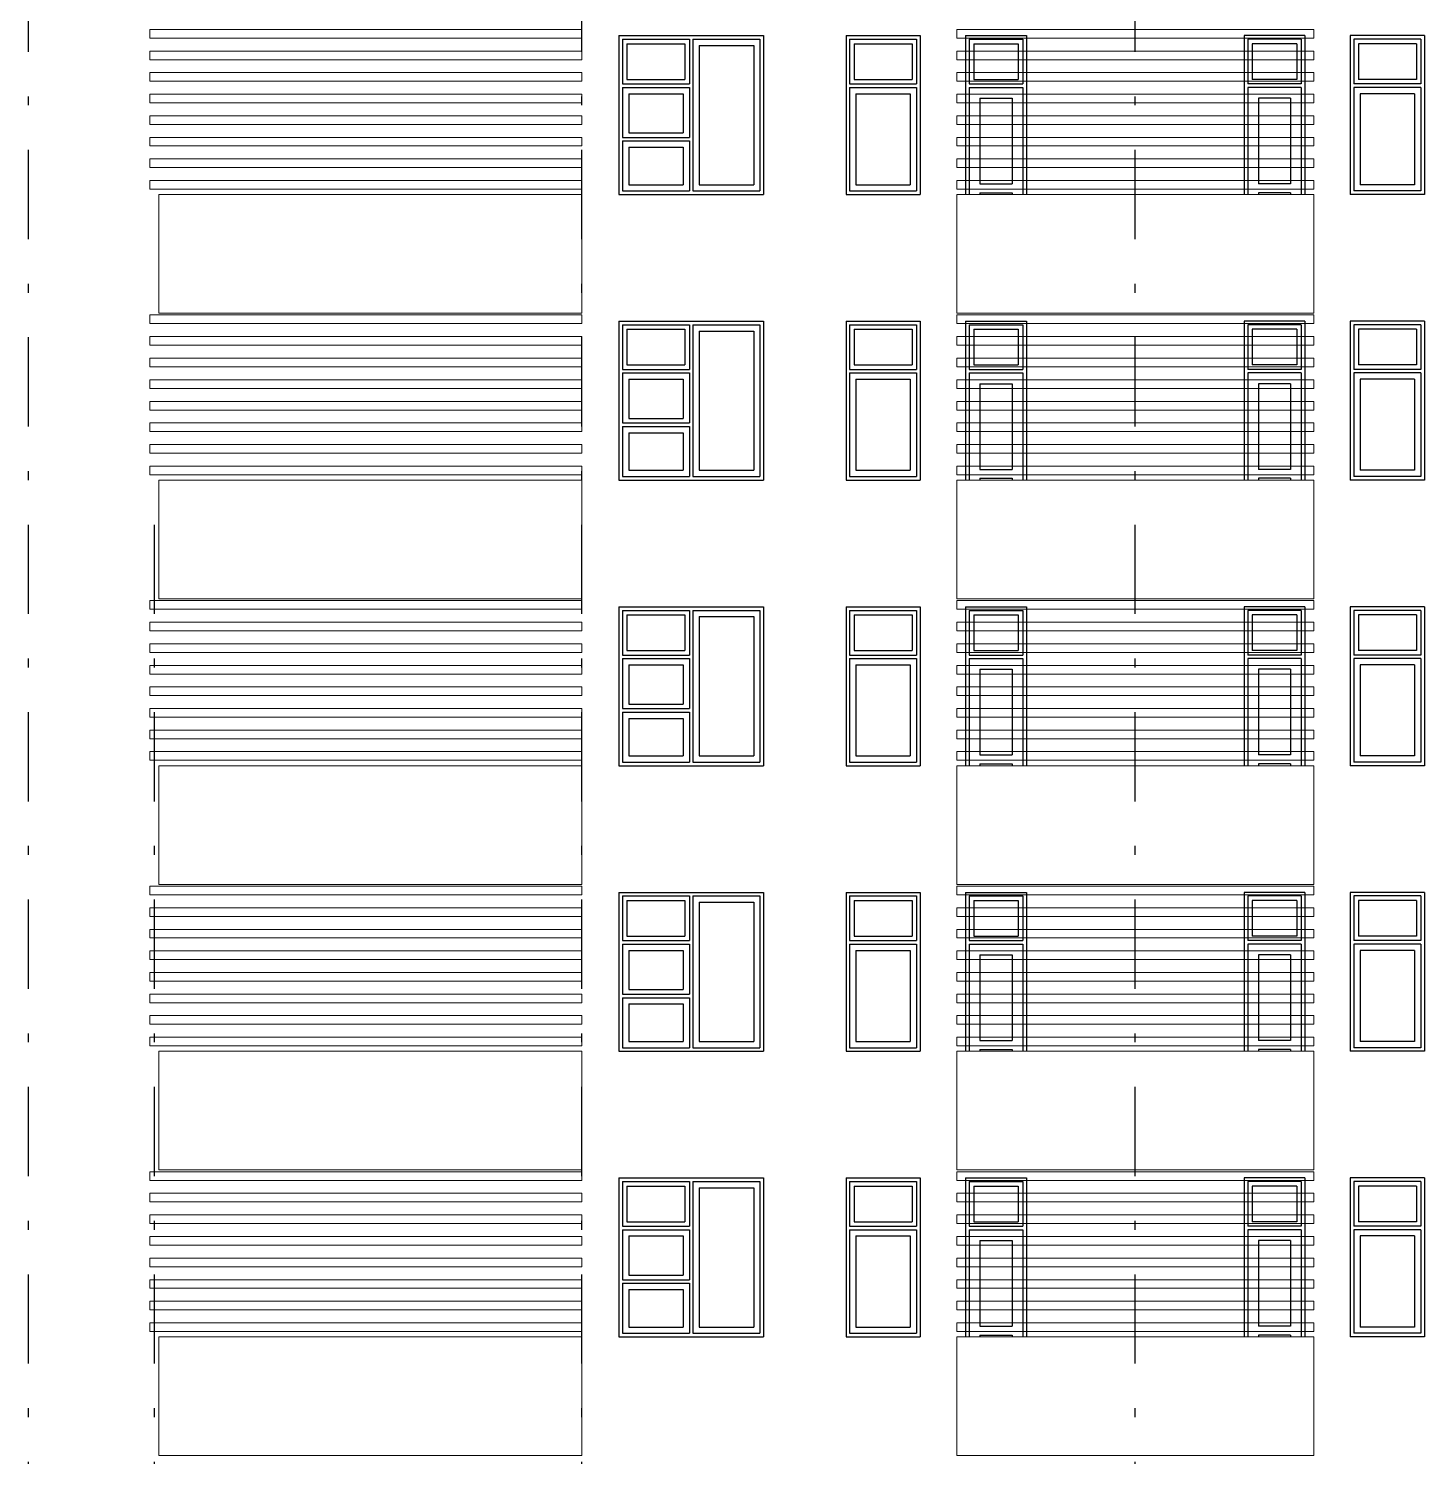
# Model space of a CAD drawing. Header units: millimetres. Extents: x 1676 to 1802, y 1105 to 1194.
# Drawn here: x 1705.44 to 1721.08, y 1133.89 to 1149.89 of the extents above; entities that cross this region are included whole.
import ezdxf

# ---------------------------------------------------------------- set-up
doc = ezdxf.new("R2010")
doc.units = ezdxf.units.MM
doc.linetypes.add('DASHDOT', pattern=[1, 0.5, -0.25, 0, -0.25])
doc.layers.add('ars', color=11, linetype='Continuous', lineweight=0)
doc.layers.add('lan', color=7, linetype='Continuous', lineweight=15)
doc.layers.add('as', color=1, linetype='Continuous', plot=False)
doc.layers.add('Kusen', color=30, linetype='Continuous')

msp = doc.modelspace()

# ---------------------------------------------------------------- linework, layer by layer
at = {"layer": 'ars', "linetype": 'ByBlock'}
for points in [[(1711.638, 1149.78), (1706.798, 1149.78), (1706.798, 1149.877), (1711.638, 1149.877)], [(1719.838, 1149.78), (1715.838, 1149.78), (1715.838, 1149.877), (1719.838, 1149.877)], [(1711.638, 1149.538), (1706.798, 1149.538), (1706.798, 1149.635), (1711.638, 1149.635)], [(1719.838, 1149.538), (1715.838, 1149.538), (1715.838, 1149.635), (1719.838, 1149.635)], [(1711.638, 1149.296), (1706.798, 1149.296), (1706.798, 1149.393), (1711.638, 1149.393)], [(1719.838, 1149.296), (1715.838, 1149.296), (1715.838, 1149.393), (1719.838, 1149.393)], [(1711.638, 1149.054), (1706.798, 1149.054), (1706.798, 1149.151), (1711.638, 1149.151)], [(1719.838, 1149.054), (1715.838, 1149.054), (1715.838, 1149.151), (1719.838, 1149.151)], [(1711.638, 1148.812), (1706.798, 1148.812), (1706.798, 1148.909), (1711.638, 1148.909)], [(1719.838, 1148.812), (1715.838, 1148.812), (1715.838, 1148.909), (1719.838, 1148.909)], [(1711.638, 1148.571), (1706.798, 1148.571), (1706.798, 1148.667), (1711.638, 1148.667)], [(1719.838, 1148.571), (1715.838, 1148.571), (1715.838, 1148.667), (1719.838, 1148.667)], [(1711.638, 1148.329), (1706.798, 1148.329), (1706.798, 1148.426), (1711.638, 1148.426)], [(1719.838, 1148.329), (1715.838, 1148.329), (1715.838, 1148.426), (1719.838, 1148.426)], [(1711.638, 1148.087), (1706.798, 1148.087), (1706.798, 1148.184), (1711.638, 1148.184)], [(1719.838, 1148.087), (1715.838, 1148.087), (1715.838, 1148.184), (1719.838, 1148.184)], [(1711.638, 1146.58), (1706.798, 1146.58), (1706.798, 1146.677), (1711.638, 1146.677)], [(1719.838, 1146.58), (1715.838, 1146.58), (1715.838, 1146.677), (1719.838, 1146.677)], [(1711.638, 1146.338), (1706.798, 1146.338), (1706.798, 1146.435), (1711.638, 1146.435)], [(1719.838, 1146.338), (1715.838, 1146.338), (1715.838, 1146.435), (1719.838, 1146.435)], [(1711.638, 1146.096), (1706.798, 1146.096), (1706.798, 1146.193), (1711.638, 1146.193)], [(1719.838, 1146.096), (1715.838, 1146.096), (1715.838, 1146.193), (1719.838, 1146.193)], [(1711.638, 1145.854), (1706.798, 1145.854), (1706.798, 1145.951), (1711.638, 1145.951)], [(1719.838, 1145.854), (1715.838, 1145.854), (1715.838, 1145.951), (1719.838, 1145.951)], [(1711.638, 1145.612), (1706.798, 1145.612), (1706.798, 1145.709), (1711.638, 1145.709)], [(1719.838, 1145.612), (1715.838, 1145.612), (1715.838, 1145.709), (1719.838, 1145.709)], [(1711.638, 1145.371), (1706.798, 1145.371), (1706.798, 1145.467), (1711.638, 1145.467)], [(1719.838, 1145.371), (1715.838, 1145.371), (1715.838, 1145.467), (1719.838, 1145.467)], [(1711.638, 1145.129), (1706.798, 1145.129), (1706.798, 1145.226), (1711.638, 1145.226)], [(1719.838, 1145.129), (1715.838, 1145.129), (1715.838, 1145.226), (1719.838, 1145.226)], [(1711.638, 1144.887), (1706.798, 1144.887), (1706.798, 1144.984), (1711.638, 1144.984)], [(1719.838, 1144.887), (1715.838, 1144.887), (1715.838, 1144.984), (1719.838, 1144.984)], [(1711.638, 1143.38), (1706.798, 1143.38), (1706.798, 1143.477), (1711.638, 1143.477)], [(1719.838, 1143.38), (1715.838, 1143.38), (1715.838, 1143.477), (1719.838, 1143.477)], [(1711.638, 1143.138), (1706.798, 1143.138), (1706.798, 1143.235), (1711.638, 1143.235)], [(1719.838, 1143.138), (1715.838, 1143.138), (1715.838, 1143.235), (1719.838, 1143.235)], [(1711.638, 1142.896), (1706.798, 1142.896), (1706.798, 1142.993), (1711.638, 1142.993)], [(1719.838, 1142.896), (1715.838, 1142.896), (1715.838, 1142.993), (1719.838, 1142.993)], [(1711.638, 1142.654), (1706.798, 1142.654), (1706.798, 1142.751), (1711.638, 1142.751)], [(1719.838, 1142.654), (1715.838, 1142.654), (1715.838, 1142.751), (1719.838, 1142.751)], [(1711.638, 1142.412), (1706.798, 1142.412), (1706.798, 1142.509), (1711.638, 1142.509)], [(1719.838, 1142.412), (1715.838, 1142.412), (1715.838, 1142.509), (1719.838, 1142.509)], [(1711.638, 1142.171), (1706.798, 1142.171), (1706.798, 1142.267), (1711.638, 1142.267)], [(1719.838, 1142.171), (1715.838, 1142.171), (1715.838, 1142.267), (1719.838, 1142.267)], [(1711.638, 1141.929), (1706.798, 1141.929), (1706.798, 1142.026), (1711.638, 1142.026)], [(1719.838, 1141.929), (1715.838, 1141.929), (1715.838, 1142.026), (1719.838, 1142.026)], [(1711.638, 1141.687), (1706.798, 1141.687), (1706.798, 1141.784), (1711.638, 1141.784)], [(1719.838, 1141.687), (1715.838, 1141.687), (1715.838, 1141.784), (1719.838, 1141.784)], [(1711.638, 1140.18), (1706.798, 1140.18), (1706.798, 1140.277), (1711.638, 1140.277)], [(1719.838, 1140.18), (1715.838, 1140.18), (1715.838, 1140.277), (1719.838, 1140.277)], [(1711.638, 1139.938), (1706.798, 1139.938), (1706.798, 1140.035), (1711.638, 1140.035)], [(1719.838, 1139.938), (1715.838, 1139.938), (1715.838, 1140.035), (1719.838, 1140.035)], [(1711.638, 1139.696), (1706.798, 1139.696), (1706.798, 1139.793), (1711.638, 1139.793)], [(1719.838, 1139.696), (1715.838, 1139.696), (1715.838, 1139.793), (1719.838, 1139.793)], [(1711.638, 1139.454), (1706.798, 1139.454), (1706.798, 1139.551), (1711.638, 1139.551)], [(1719.838, 1139.454), (1715.838, 1139.454), (1715.838, 1139.551), (1719.838, 1139.551)], [(1711.638, 1139.212), (1706.798, 1139.212), (1706.798, 1139.309), (1711.638, 1139.309)], [(1719.838, 1139.212), (1715.838, 1139.212), (1715.838, 1139.309), (1719.838, 1139.309)], [(1711.638, 1138.971), (1706.798, 1138.971), (1706.798, 1139.067), (1711.638, 1139.067)], [(1719.838, 1138.971), (1715.838, 1138.971), (1715.838, 1139.067), (1719.838, 1139.067)], [(1711.638, 1138.729), (1706.798, 1138.729), (1706.798, 1138.826), (1711.638, 1138.826)], [(1719.838, 1138.729), (1715.838, 1138.729), (1715.838, 1138.826), (1719.838, 1138.826)], [(1711.638, 1138.487), (1706.798, 1138.487), (1706.798, 1138.584), (1711.638, 1138.584)], [(1719.838, 1138.487), (1715.838, 1138.487), (1715.838, 1138.584), (1719.838, 1138.584)], [(1711.638, 1136.98), (1706.798, 1136.98), (1706.798, 1137.077), (1711.638, 1137.077)], [(1719.838, 1136.98), (1715.838, 1136.98), (1715.838, 1137.077), (1719.838, 1137.077)], [(1711.638, 1136.738), (1706.798, 1136.738), (1706.798, 1136.835), (1711.638, 1136.835)], [(1719.838, 1136.738), (1715.838, 1136.738), (1715.838, 1136.835), (1719.838, 1136.835)], [(1711.638, 1136.496), (1706.798, 1136.496), (1706.798, 1136.593), (1711.638, 1136.593)], [(1719.838, 1136.496), (1715.838, 1136.496), (1715.838, 1136.593), (1719.838, 1136.593)], [(1711.638, 1136.254), (1706.798, 1136.254), (1706.798, 1136.351), (1711.638, 1136.351)], [(1719.838, 1136.254), (1715.838, 1136.254), (1715.838, 1136.351), (1719.838, 1136.351)], [(1711.638, 1136.012), (1706.798, 1136.012), (1706.798, 1136.109), (1711.638, 1136.109)], [(1719.838, 1136.012), (1715.838, 1136.012), (1715.838, 1136.109), (1719.838, 1136.109)], [(1711.638, 1135.771), (1706.798, 1135.771), (1706.798, 1135.867), (1711.638, 1135.867)], [(1719.838, 1135.771), (1715.838, 1135.771), (1715.838, 1135.867), (1719.838, 1135.867)], [(1711.638, 1135.529), (1706.798, 1135.529), (1706.798, 1135.626), (1711.638, 1135.626)], [(1719.838, 1135.529), (1715.838, 1135.529), (1715.838, 1135.626), (1719.838, 1135.626)], [(1711.638, 1135.287), (1706.798, 1135.287), (1706.798, 1135.384), (1711.638, 1135.384)], [(1719.838, 1135.287), (1715.838, 1135.287), (1715.838, 1135.384), (1719.838, 1135.384)]]:
    msp.add_lwpolyline(points, close=True, dxfattribs=at)
at = {"layer": 'as', "linetype": 'DASHDOT', "ltscale": 2}
for p, q in [((1705.438, 1120.227), (1705.438, 1177.027)), ((1711.638, 1120.227), (1711.638, 1177.027)), ((1717.838, 1120.227), (1717.838, 1177.027)), ((1706.848, 1120.227), (1706.848, 1144.718))]:
    msp.add_line(p, q, dxfattribs=at)
at = {"layer": 'Kusen', "linetype": 'ByBlock'}
for p, q in [((1712.053, 1149.807), (1712.053, 1148.027)), ((1712.053, 1149.807), (1713.673, 1149.807)), ((1712.053, 1149.807), (1713.673, 1149.807)), ((1712.093, 1149.767), (1712.093, 1149.267)), ((1712.093, 1149.767), (1712.843, 1149.767)), ((1712.843, 1149.767), (1712.843, 1149.267)), ((1712.883, 1149.767), (1712.883, 1148.067)), ((1712.883, 1149.767), (1713.633, 1149.767)), ((1713.633, 1149.767), (1713.633, 1148.067)), ((1713.673, 1149.807), (1713.673, 1148.027)), ((1714.598, 1149.807), (1714.598, 1148.027)), ((1714.598, 1149.807), (1715.428, 1149.807)), ((1714.598, 1149.807), (1715.428, 1149.807)), ((1714.638, 1149.767), (1714.638, 1149.267)), ((1714.638, 1149.767), (1715.388, 1149.767)), ((1715.388, 1149.767), (1715.388, 1149.267)), ((1715.428, 1149.807), (1715.428, 1148.027)), ((1715.938, 1149.807), (1715.938, 1148.027)), ((1715.938, 1149.807), (1716.618, 1149.807)), ((1715.938, 1149.807), (1716.618, 1149.807)), ((1715.978, 1149.767), (1715.978, 1149.267)), ((1715.978, 1149.767), (1716.578, 1149.767)), ((1716.578, 1149.767), (1716.578, 1149.267)), ((1716.618, 1149.807), (1716.618, 1148.027)), ((1719.058, 1149.807), (1719.058, 1148.027)), ((1719.738, 1149.807), (1719.058, 1149.807)), ((1719.098, 1149.767), (1719.098, 1149.267)), ((1719.698, 1149.767), (1719.098, 1149.767)), ((1719.698, 1149.767), (1719.698, 1149.267)), ((1719.738, 1149.807), (1719.738, 1148.027)), ((1720.248, 1149.807), (1720.248, 1148.027)), ((1721.078, 1149.807), (1720.248, 1149.807)), ((1720.288, 1149.767), (1720.288, 1149.267)), ((1721.038, 1149.767), (1720.288, 1149.767)), ((1721.038, 1149.767), (1721.038, 1149.267)), ((1721.078, 1149.807), (1721.078, 1148.027)), ((1712.143, 1149.717), (1712.143, 1149.317)), ((1712.143, 1149.717), (1712.793, 1149.717)), ((1712.793, 1149.717), (1712.793, 1149.317)), ((1712.953, 1149.697), (1713.563, 1149.697)), ((1712.953, 1149.697), (1712.953, 1148.137)), ((1713.563, 1149.697), (1713.563, 1148.137)), ((1714.688, 1149.717), (1714.688, 1149.317)), ((1714.688, 1149.717), (1715.338, 1149.717)), ((1715.338, 1149.717), (1715.338, 1149.317)), ((1716.028, 1149.717), (1716.028, 1149.317)), ((1716.028, 1149.717), (1716.528, 1149.717)), ((1716.528, 1149.717), (1716.528, 1149.317)), ((1719.148, 1149.717), (1719.148, 1149.317)), ((1719.648, 1149.717), (1719.148, 1149.717)), ((1719.648, 1149.717), (1719.648, 1149.317)), ((1720.338, 1149.717), (1720.338, 1149.317)), ((1720.988, 1149.717), (1720.338, 1149.717)), ((1720.988, 1149.717), (1720.988, 1149.317)), ((1712.143, 1149.317), (1712.793, 1149.317)), ((1714.688, 1149.317), (1715.338, 1149.317)), ((1716.028, 1149.317), (1716.528, 1149.317)), ((1719.648, 1149.317), (1719.148, 1149.317)), ((1720.988, 1149.317), (1720.338, 1149.317)), ((1712.093, 1149.267), (1712.843, 1149.267)), ((1712.093, 1149.227), (1712.093, 1148.667)), ((1712.093, 1149.227), (1712.843, 1149.227)), ((1712.163, 1149.157), (1712.163, 1148.717)), ((1712.163, 1149.157), (1712.773, 1149.157)), ((1712.773, 1149.157), (1712.773, 1148.717)), ((1712.843, 1149.227), (1712.843, 1148.667)), ((1713.633, 1149.267), (1713.633, 1149.227)), ((1714.638, 1149.267), (1715.388, 1149.267)), ((1714.638, 1149.227), (1714.638, 1148.067)), ((1714.638, 1149.227), (1715.388, 1149.227)), ((1714.708, 1149.157), (1714.708, 1148.137)), ((1714.708, 1149.157), (1715.318, 1149.157)), ((1715.318, 1149.157), (1715.318, 1148.137)), ((1715.388, 1149.227), (1715.388, 1148.067)), ((1715.978, 1149.267), (1716.578, 1149.267)), ((1715.978, 1149.227), (1715.978, 1148.027)), ((1715.978, 1149.227), (1716.578, 1149.227)), ((1716.578, 1149.227), (1716.578, 1148.027)), ((1719.698, 1149.267), (1719.098, 1149.267)), ((1719.098, 1149.227), (1719.098, 1148.027)), ((1719.698, 1149.227), (1719.098, 1149.227)), ((1719.698, 1149.227), (1719.698, 1148.027)), ((1721.038, 1149.267), (1720.288, 1149.267)), ((1720.288, 1149.227), (1720.288, 1148.067)), ((1721.038, 1149.227), (1720.288, 1149.227)), ((1720.358, 1149.157), (1720.358, 1148.137)), ((1720.968, 1149.157), (1720.358, 1149.157)), ((1720.968, 1149.157), (1720.968, 1148.137)), ((1721.038, 1149.227), (1721.038, 1148.067)), ((1716.098, 1149.107), (1716.098, 1148.147)), ((1716.098, 1149.107), (1716.458, 1149.107)), ((1716.458, 1149.107), (1716.458, 1148.147)), ((1719.218, 1149.107), (1719.218, 1148.147)), ((1719.578, 1149.107), (1719.218, 1149.107)), ((1719.578, 1149.107), (1719.578, 1148.147)), ((1712.093, 1148.667), (1712.843, 1148.667)), ((1712.163, 1148.717), (1712.773, 1148.717)), ((1712.093, 1148.627), (1712.093, 1148.067)), ((1712.093, 1148.627), (1712.843, 1148.627)), ((1712.163, 1148.557), (1712.163, 1148.137)), ((1712.163, 1148.557), (1712.773, 1148.557)), ((1712.773, 1148.557), (1712.773, 1148.137)), ((1712.843, 1148.627), (1712.843, 1148.067)), ((1712.053, 1148.027), (1713.673, 1148.027)), ((1712.093, 1148.067), (1712.843, 1148.067)), ((1712.163, 1148.137), (1712.773, 1148.137)), ((1712.883, 1148.067), (1713.633, 1148.067)), ((1712.953, 1148.137), (1713.563, 1148.137)), ((1714.598, 1148.027), (1715.428, 1148.027)), ((1714.638, 1148.067), (1715.388, 1148.067)), ((1714.708, 1148.137), (1715.318, 1148.137)), ((1716.098, 1148.147), (1716.458, 1148.147)), ((1716.098, 1148.047), (1716.098, 1148.027)), ((1716.098, 1148.047), (1716.458, 1148.047)), ((1716.458, 1148.047), (1716.458, 1148.027)), ((1719.578, 1148.147), (1719.218, 1148.147)), ((1719.218, 1148.047), (1719.218, 1148.027)), ((1719.578, 1148.047), (1719.218, 1148.047)), ((1719.578, 1148.047), (1719.578, 1148.027)), ((1721.078, 1148.027), (1720.248, 1148.027)), ((1721.038, 1148.067), (1720.288, 1148.067)), ((1720.968, 1148.137), (1720.358, 1148.137)), ((1712.053, 1146.607), (1712.053, 1144.827)), ((1712.053, 1146.607), (1713.673, 1146.607)), ((1712.053, 1146.607), (1713.673, 1146.607)), ((1712.093, 1146.567), (1712.093, 1146.067)), ((1712.093, 1146.567), (1712.843, 1146.567)), ((1712.843, 1146.567), (1712.843, 1146.067)), ((1712.883, 1146.567), (1712.883, 1144.867)), ((1712.883, 1146.567), (1713.633, 1146.567)), ((1713.633, 1146.567), (1713.633, 1144.867)), ((1713.673, 1146.607), (1713.673, 1144.827)), ((1714.598, 1146.607), (1714.598, 1144.827)), ((1714.598, 1146.607), (1715.428, 1146.607)), ((1714.598, 1146.607), (1715.428, 1146.607)), ((1714.638, 1146.567), (1714.638, 1146.067)), ((1714.638, 1146.567), (1715.388, 1146.567)), ((1715.388, 1146.567), (1715.388, 1146.067)), ((1715.428, 1146.607), (1715.428, 1144.827)), ((1715.938, 1146.607), (1715.938, 1144.827)), ((1715.938, 1146.607), (1716.618, 1146.607)), ((1715.938, 1146.607), (1716.618, 1146.607)), ((1715.978, 1146.567), (1715.978, 1146.067)), ((1715.978, 1146.567), (1716.578, 1146.567)), ((1716.578, 1146.567), (1716.578, 1146.067)), ((1716.618, 1146.607), (1716.618, 1144.827)), ((1719.058, 1146.607), (1719.058, 1144.827)), ((1719.738, 1146.607), (1719.058, 1146.607)), ((1719.098, 1146.567), (1719.098, 1146.067)), ((1719.698, 1146.567), (1719.098, 1146.567)), ((1719.698, 1146.567), (1719.698, 1146.067)), ((1719.738, 1146.607), (1719.738, 1144.827)), ((1720.248, 1146.607), (1720.248, 1144.827)), ((1721.078, 1146.607), (1720.248, 1146.607)), ((1720.288, 1146.567), (1720.288, 1146.067)), ((1721.038, 1146.567), (1720.288, 1146.567)), ((1721.038, 1146.567), (1721.038, 1146.067)), ((1721.078, 1146.607), (1721.078, 1144.827)), ((1712.143, 1146.517), (1712.143, 1146.117)), ((1712.143, 1146.517), (1712.793, 1146.517)), ((1712.793, 1146.517), (1712.793, 1146.117)), ((1712.953, 1146.497), (1713.563, 1146.497)), ((1712.953, 1146.497), (1712.953, 1144.937)), ((1713.563, 1146.497), (1713.563, 1144.937)), ((1714.688, 1146.517), (1714.688, 1146.117)), ((1714.688, 1146.517), (1715.338, 1146.517)), ((1715.338, 1146.517), (1715.338, 1146.117)), ((1716.028, 1146.517), (1716.028, 1146.117)), ((1716.028, 1146.517), (1716.528, 1146.517)), ((1716.528, 1146.517), (1716.528, 1146.117)), ((1719.148, 1146.517), (1719.148, 1146.117)), ((1719.648, 1146.517), (1719.148, 1146.517)), ((1719.648, 1146.517), (1719.648, 1146.117)), ((1720.338, 1146.517), (1720.338, 1146.117)), ((1720.988, 1146.517), (1720.338, 1146.517)), ((1720.988, 1146.517), (1720.988, 1146.117)), ((1712.143, 1146.117), (1712.793, 1146.117)), ((1714.688, 1146.117), (1715.338, 1146.117)), ((1716.028, 1146.117), (1716.528, 1146.117)), ((1719.648, 1146.117), (1719.148, 1146.117)), ((1720.988, 1146.117), (1720.338, 1146.117)), ((1712.093, 1146.067), (1712.843, 1146.067)), ((1712.093, 1146.027), (1712.093, 1145.467)), ((1712.093, 1146.027), (1712.843, 1146.027)), ((1712.163, 1145.957), (1712.163, 1145.517)), ((1712.163, 1145.957), (1712.773, 1145.957)), ((1712.773, 1145.957), (1712.773, 1145.517)), ((1712.843, 1146.027), (1712.843, 1145.467)), ((1713.633, 1146.067), (1713.633, 1146.027)), ((1714.638, 1146.067), (1715.388, 1146.067)), ((1714.638, 1146.027), (1714.638, 1144.867)), ((1714.638, 1146.027), (1715.388, 1146.027)), ((1714.708, 1145.957), (1714.708, 1144.937)), ((1714.708, 1145.957), (1715.318, 1145.957)), ((1715.318, 1145.957), (1715.318, 1144.937)), ((1715.388, 1146.027), (1715.388, 1144.867)), ((1715.978, 1146.067), (1716.578, 1146.067)), ((1715.978, 1146.027), (1715.978, 1144.827)), ((1715.978, 1146.027), (1716.578, 1146.027)), ((1716.578, 1146.027), (1716.578, 1144.827)), ((1719.698, 1146.067), (1719.098, 1146.067)), ((1719.098, 1146.027), (1719.098, 1144.827)), ((1719.698, 1146.027), (1719.098, 1146.027)), ((1719.698, 1146.027), (1719.698, 1144.827)), ((1721.038, 1146.067), (1720.288, 1146.067)), ((1720.288, 1146.027), (1720.288, 1144.867)), ((1721.038, 1146.027), (1720.288, 1146.027)), ((1720.358, 1145.957), (1720.358, 1144.937)), ((1720.968, 1145.957), (1720.358, 1145.957)), ((1720.968, 1145.957), (1720.968, 1144.937)), ((1721.038, 1146.027), (1721.038, 1144.867)), ((1716.098, 1145.907), (1716.098, 1144.947)), ((1716.098, 1145.907), (1716.458, 1145.907)), ((1716.458, 1145.907), (1716.458, 1144.947)), ((1719.218, 1145.907), (1719.218, 1144.947)), ((1719.578, 1145.907), (1719.218, 1145.907)), ((1719.578, 1145.907), (1719.578, 1144.947)), ((1712.093, 1145.467), (1712.843, 1145.467)), ((1712.163, 1145.517), (1712.773, 1145.517)), ((1712.093, 1145.427), (1712.093, 1144.867)), ((1712.093, 1145.427), (1712.843, 1145.427)), ((1712.163, 1145.357), (1712.163, 1144.937)), ((1712.163, 1145.357), (1712.773, 1145.357)), ((1712.773, 1145.357), (1712.773, 1144.937)), ((1712.843, 1145.427), (1712.843, 1144.867)), ((1712.053, 1144.827), (1713.673, 1144.827)), ((1712.093, 1144.867), (1712.843, 1144.867)), ((1712.163, 1144.937), (1712.773, 1144.937)), ((1712.883, 1144.867), (1713.633, 1144.867)), ((1712.953, 1144.937), (1713.563, 1144.937)), ((1714.598, 1144.827), (1715.428, 1144.827)), ((1714.638, 1144.867), (1715.388, 1144.867)), ((1714.708, 1144.937), (1715.318, 1144.937)), ((1716.098, 1144.947), (1716.458, 1144.947)), ((1716.098, 1144.847), (1716.098, 1144.827)), ((1716.098, 1144.847), (1716.458, 1144.847)), ((1716.458, 1144.847), (1716.458, 1144.827)), ((1719.578, 1144.947), (1719.218, 1144.947)), ((1719.218, 1144.847), (1719.218, 1144.827)), ((1719.578, 1144.847), (1719.218, 1144.847)), ((1719.578, 1144.847), (1719.578, 1144.827)), ((1721.078, 1144.827), (1720.248, 1144.827)), ((1721.038, 1144.867), (1720.288, 1144.867)), ((1720.968, 1144.937), (1720.358, 1144.937)), ((1712.053, 1143.407), (1712.053, 1141.627)), ((1712.053, 1143.407), (1713.673, 1143.407)), ((1712.053, 1143.407), (1713.673, 1143.407)), ((1712.093, 1143.367), (1712.093, 1142.867)), ((1712.093, 1143.367), (1712.843, 1143.367)), ((1712.843, 1143.367), (1712.843, 1142.867)), ((1712.883, 1143.367), (1712.883, 1141.667)), ((1712.883, 1143.367), (1713.633, 1143.367)), ((1713.633, 1143.367), (1713.633, 1141.667)), ((1713.673, 1143.407), (1713.673, 1141.627)), ((1714.598, 1143.407), (1714.598, 1141.627)), ((1714.598, 1143.407), (1715.428, 1143.407)), ((1714.598, 1143.407), (1715.428, 1143.407)), ((1714.638, 1143.367), (1714.638, 1142.867)), ((1714.638, 1143.367), (1715.388, 1143.367)), ((1715.388, 1143.367), (1715.388, 1142.867)), ((1715.428, 1143.407), (1715.428, 1141.627)), ((1715.938, 1143.407), (1715.938, 1141.627)), ((1715.938, 1143.407), (1716.618, 1143.407)), ((1715.938, 1143.407), (1716.618, 1143.407)), ((1715.978, 1143.367), (1715.978, 1142.867)), ((1715.978, 1143.367), (1716.578, 1143.367)), ((1716.578, 1143.367), (1716.578, 1142.867)), ((1716.618, 1143.407), (1716.618, 1141.627)), ((1719.058, 1143.407), (1719.058, 1141.627)), ((1719.738, 1143.407), (1719.058, 1143.407)), ((1719.098, 1143.367), (1719.098, 1142.867)), ((1719.698, 1143.367), (1719.098, 1143.367)), ((1719.698, 1143.367), (1719.698, 1142.867)), ((1719.738, 1143.407), (1719.738, 1141.627)), ((1720.248, 1143.407), (1720.248, 1141.627)), ((1721.078, 1143.407), (1720.248, 1143.407)), ((1720.288, 1143.367), (1720.288, 1142.867)), ((1721.038, 1143.367), (1720.288, 1143.367)), ((1721.038, 1143.367), (1721.038, 1142.867)), ((1721.078, 1143.407), (1721.078, 1141.627)), ((1712.143, 1143.317), (1712.143, 1142.917)), ((1712.143, 1143.317), (1712.793, 1143.317)), ((1712.793, 1143.317), (1712.793, 1142.917)), ((1712.953, 1143.297), (1713.563, 1143.297)), ((1712.953, 1143.297), (1712.953, 1141.737)), ((1713.563, 1143.297), (1713.563, 1141.737)), ((1714.688, 1143.317), (1714.688, 1142.917)), ((1714.688, 1143.317), (1715.338, 1143.317)), ((1715.338, 1143.317), (1715.338, 1142.917)), ((1716.028, 1143.317), (1716.028, 1142.917)), ((1716.028, 1143.317), (1716.528, 1143.317)), ((1716.528, 1143.317), (1716.528, 1142.917)), ((1719.148, 1143.317), (1719.148, 1142.917)), ((1719.648, 1143.317), (1719.148, 1143.317)), ((1719.648, 1143.317), (1719.648, 1142.917)), ((1720.338, 1143.317), (1720.338, 1142.917)), ((1720.988, 1143.317), (1720.338, 1143.317)), ((1720.988, 1143.317), (1720.988, 1142.917)), ((1712.143, 1142.917), (1712.793, 1142.917)), ((1714.688, 1142.917), (1715.338, 1142.917)), ((1716.028, 1142.917), (1716.528, 1142.917)), ((1719.648, 1142.917), (1719.148, 1142.917)), ((1720.988, 1142.917), (1720.338, 1142.917)), ((1712.093, 1142.867), (1712.843, 1142.867)), ((1712.093, 1142.827), (1712.093, 1142.267)), ((1712.093, 1142.827), (1712.843, 1142.827)), ((1712.163, 1142.757), (1712.163, 1142.317)), ((1712.163, 1142.757), (1712.773, 1142.757)), ((1712.773, 1142.757), (1712.773, 1142.317)), ((1712.843, 1142.827), (1712.843, 1142.267)), ((1713.633, 1142.867), (1713.633, 1142.827)), ((1714.638, 1142.867), (1715.388, 1142.867)), ((1714.638, 1142.827), (1714.638, 1141.667)), ((1714.638, 1142.827), (1715.388, 1142.827)), ((1714.708, 1142.757), (1714.708, 1141.737)), ((1714.708, 1142.757), (1715.318, 1142.757)), ((1715.318, 1142.757), (1715.318, 1141.737)), ((1715.388, 1142.827), (1715.388, 1141.667)), ((1715.978, 1142.867), (1716.578, 1142.867)), ((1715.978, 1142.827), (1715.978, 1141.627)), ((1715.978, 1142.827), (1716.578, 1142.827)), ((1716.578, 1142.827), (1716.578, 1141.627)), ((1719.698, 1142.867), (1719.098, 1142.867)), ((1719.098, 1142.827), (1719.098, 1141.627)), ((1719.698, 1142.827), (1719.098, 1142.827)), ((1719.698, 1142.827), (1719.698, 1141.627)), ((1721.038, 1142.867), (1720.288, 1142.867)), ((1720.288, 1142.827), (1720.288, 1141.667)), ((1721.038, 1142.827), (1720.288, 1142.827)), ((1720.358, 1142.757), (1720.358, 1141.737)), ((1720.968, 1142.757), (1720.358, 1142.757)), ((1720.968, 1142.757), (1720.968, 1141.737)), ((1721.038, 1142.827), (1721.038, 1141.667)), ((1716.098, 1142.707), (1716.098, 1141.747)), ((1716.098, 1142.707), (1716.458, 1142.707)), ((1716.458, 1142.707), (1716.458, 1141.747)), ((1719.218, 1142.707), (1719.218, 1141.747)), ((1719.578, 1142.707), (1719.218, 1142.707)), ((1719.578, 1142.707), (1719.578, 1141.747)), ((1712.093, 1142.267), (1712.843, 1142.267)), ((1712.163, 1142.317), (1712.773, 1142.317)), ((1712.093, 1142.227), (1712.093, 1141.667)), ((1712.093, 1142.227), (1712.843, 1142.227)), ((1712.163, 1142.157), (1712.163, 1141.737)), ((1712.163, 1142.157), (1712.773, 1142.157)), ((1712.773, 1142.157), (1712.773, 1141.737)), ((1712.843, 1142.227), (1712.843, 1141.667)), ((1712.053, 1141.627), (1713.673, 1141.627)), ((1712.093, 1141.667), (1712.843, 1141.667)), ((1712.163, 1141.737), (1712.773, 1141.737)), ((1712.883, 1141.667), (1713.633, 1141.667)), ((1712.953, 1141.737), (1713.563, 1141.737)), ((1714.598, 1141.627), (1715.428, 1141.627)), ((1714.638, 1141.667), (1715.388, 1141.667)), ((1714.708, 1141.737), (1715.318, 1141.737)), ((1716.098, 1141.747), (1716.458, 1141.747)), ((1716.098, 1141.647), (1716.098, 1141.627)), ((1716.098, 1141.647), (1716.458, 1141.647)), ((1716.458, 1141.647), (1716.458, 1141.627)), ((1719.578, 1141.747), (1719.218, 1141.747)), ((1719.218, 1141.647), (1719.218, 1141.627)), ((1719.578, 1141.647), (1719.218, 1141.647)), ((1719.578, 1141.647), (1719.578, 1141.627)), ((1721.078, 1141.627), (1720.248, 1141.627)), ((1721.038, 1141.667), (1720.288, 1141.667)), ((1720.968, 1141.737), (1720.358, 1141.737)), ((1712.053, 1140.207), (1712.053, 1138.427)), ((1712.053, 1140.207), (1713.673, 1140.207)), ((1712.053, 1140.207), (1713.673, 1140.207)), ((1712.093, 1140.167), (1712.093, 1139.667)), ((1712.093, 1140.167), (1712.843, 1140.167)), ((1712.843, 1140.167), (1712.843, 1139.667)), ((1712.883, 1140.167), (1712.883, 1138.467)), ((1712.883, 1140.167), (1713.633, 1140.167)), ((1713.633, 1140.167), (1713.633, 1138.467)), ((1713.673, 1140.207), (1713.673, 1138.427)), ((1714.598, 1140.207), (1714.598, 1138.427)), ((1714.598, 1140.207), (1715.428, 1140.207)), ((1714.598, 1140.207), (1715.428, 1140.207)), ((1714.638, 1140.167), (1714.638, 1139.667)), ((1714.638, 1140.167), (1715.388, 1140.167)), ((1715.388, 1140.167), (1715.388, 1139.667)), ((1715.428, 1140.207), (1715.428, 1138.427)), ((1715.938, 1140.207), (1715.938, 1138.427)), ((1715.938, 1140.207), (1716.618, 1140.207)), ((1715.938, 1140.207), (1716.618, 1140.207)), ((1715.978, 1140.167), (1715.978, 1139.667)), ((1715.978, 1140.167), (1716.578, 1140.167)), ((1716.578, 1140.167), (1716.578, 1139.667)), ((1716.618, 1140.207), (1716.618, 1138.427)), ((1719.058, 1140.207), (1719.058, 1138.427)), ((1719.738, 1140.207), (1719.058, 1140.207)), ((1719.098, 1140.167), (1719.098, 1139.667)), ((1719.698, 1140.167), (1719.098, 1140.167)), ((1719.698, 1140.167), (1719.698, 1139.667)), ((1719.738, 1140.207), (1719.738, 1138.427)), ((1720.248, 1140.207), (1720.248, 1138.427)), ((1721.078, 1140.207), (1720.248, 1140.207)), ((1720.288, 1140.167), (1720.288, 1139.667)), ((1721.038, 1140.167), (1720.288, 1140.167)), ((1721.038, 1140.167), (1721.038, 1139.667)), ((1721.078, 1140.207), (1721.078, 1138.427)), ((1712.143, 1140.117), (1712.143, 1139.717)), ((1712.143, 1140.117), (1712.793, 1140.117)), ((1712.793, 1140.117), (1712.793, 1139.717)), ((1712.953, 1140.097), (1713.563, 1140.097)), ((1712.953, 1140.097), (1712.953, 1138.537)), ((1713.563, 1140.097), (1713.563, 1138.537)), ((1714.688, 1140.117), (1714.688, 1139.717)), ((1714.688, 1140.117), (1715.338, 1140.117)), ((1715.338, 1140.117), (1715.338, 1139.717)), ((1716.028, 1140.117), (1716.028, 1139.717)), ((1716.028, 1140.117), (1716.528, 1140.117)), ((1716.528, 1140.117), (1716.528, 1139.717)), ((1719.148, 1140.117), (1719.148, 1139.717)), ((1719.648, 1140.117), (1719.148, 1140.117)), ((1719.648, 1140.117), (1719.648, 1139.717)), ((1720.338, 1140.117), (1720.338, 1139.717)), ((1720.988, 1140.117), (1720.338, 1140.117)), ((1720.988, 1140.117), (1720.988, 1139.717)), ((1712.143, 1139.717), (1712.793, 1139.717)), ((1714.688, 1139.717), (1715.338, 1139.717)), ((1716.028, 1139.717), (1716.528, 1139.717)), ((1719.648, 1139.717), (1719.148, 1139.717)), ((1720.988, 1139.717), (1720.338, 1139.717)), ((1712.093, 1139.667), (1712.843, 1139.667)), ((1712.093, 1139.627), (1712.093, 1139.067)), ((1712.093, 1139.627), (1712.843, 1139.627)), ((1712.163, 1139.557), (1712.163, 1139.117)), ((1712.163, 1139.557), (1712.773, 1139.557)), ((1712.773, 1139.557), (1712.773, 1139.117)), ((1712.843, 1139.627), (1712.843, 1139.067)), ((1713.633, 1139.667), (1713.633, 1139.627)), ((1714.638, 1139.667), (1715.388, 1139.667)), ((1714.638, 1139.627), (1714.638, 1138.467)), ((1714.638, 1139.627), (1715.388, 1139.627)), ((1714.708, 1139.557), (1714.708, 1138.537)), ((1714.708, 1139.557), (1715.318, 1139.557)), ((1715.318, 1139.557), (1715.318, 1138.537)), ((1715.388, 1139.627), (1715.388, 1138.467)), ((1715.978, 1139.667), (1716.578, 1139.667)), ((1715.978, 1139.627), (1715.978, 1138.427)), ((1715.978, 1139.627), (1716.578, 1139.627)), ((1716.578, 1139.627), (1716.578, 1138.427)), ((1719.698, 1139.667), (1719.098, 1139.667)), ((1719.098, 1139.627), (1719.098, 1138.427)), ((1719.698, 1139.627), (1719.098, 1139.627)), ((1719.698, 1139.627), (1719.698, 1138.427)), ((1721.038, 1139.667), (1720.288, 1139.667)), ((1720.288, 1139.627), (1720.288, 1138.467)), ((1721.038, 1139.627), (1720.288, 1139.627)), ((1720.358, 1139.557), (1720.358, 1138.537)), ((1720.968, 1139.557), (1720.358, 1139.557)), ((1720.968, 1139.557), (1720.968, 1138.537)), ((1721.038, 1139.627), (1721.038, 1138.467)), ((1716.098, 1139.507), (1716.098, 1138.547)), ((1716.098, 1139.507), (1716.458, 1139.507)), ((1716.458, 1139.507), (1716.458, 1138.547)), ((1719.218, 1139.507), (1719.218, 1138.547)), ((1719.578, 1139.507), (1719.218, 1139.507)), ((1719.578, 1139.507), (1719.578, 1138.547)), ((1712.093, 1139.067), (1712.843, 1139.067)), ((1712.163, 1139.117), (1712.773, 1139.117)), ((1712.093, 1139.027), (1712.093, 1138.467)), ((1712.093, 1139.027), (1712.843, 1139.027)), ((1712.163, 1138.957), (1712.163, 1138.537)), ((1712.163, 1138.957), (1712.773, 1138.957)), ((1712.773, 1138.957), (1712.773, 1138.537)), ((1712.843, 1139.027), (1712.843, 1138.467)), ((1712.053, 1138.427), (1713.673, 1138.427)), ((1712.093, 1138.467), (1712.843, 1138.467)), ((1712.163, 1138.537), (1712.773, 1138.537)), ((1712.883, 1138.467), (1713.633, 1138.467)), ((1712.953, 1138.537), (1713.563, 1138.537)), ((1714.598, 1138.427), (1715.428, 1138.427)), ((1714.638, 1138.467), (1715.388, 1138.467)), ((1714.708, 1138.537), (1715.318, 1138.537)), ((1716.098, 1138.547), (1716.458, 1138.547)), ((1716.098, 1138.447), (1716.098, 1138.427)), ((1716.098, 1138.447), (1716.458, 1138.447)), ((1716.458, 1138.447), (1716.458, 1138.427)), ((1719.578, 1138.547), (1719.218, 1138.547)), ((1719.218, 1138.447), (1719.218, 1138.427)), ((1719.578, 1138.447), (1719.218, 1138.447)), ((1719.578, 1138.447), (1719.578, 1138.427)), ((1721.078, 1138.427), (1720.248, 1138.427)), ((1721.038, 1138.467), (1720.288, 1138.467)), ((1720.968, 1138.537), (1720.358, 1138.537)), ((1712.053, 1137.007), (1712.053, 1135.227)), ((1712.053, 1137.007), (1713.673, 1137.007)), ((1712.053, 1137.007), (1713.673, 1137.007)), ((1712.093, 1136.967), (1712.093, 1136.467)), ((1712.093, 1136.967), (1712.843, 1136.967)), ((1712.843, 1136.967), (1712.843, 1136.467)), ((1712.883, 1136.967), (1712.883, 1135.267)), ((1712.883, 1136.967), (1713.633, 1136.967)), ((1713.633, 1136.967), (1713.633, 1135.267)), ((1713.673, 1137.007), (1713.673, 1135.227)), ((1714.598, 1137.007), (1714.598, 1135.227)), ((1714.598, 1137.007), (1715.428, 1137.007)), ((1714.598, 1137.007), (1715.428, 1137.007)), ((1714.638, 1136.967), (1714.638, 1136.467)), ((1714.638, 1136.967), (1715.388, 1136.967)), ((1715.388, 1136.967), (1715.388, 1136.467)), ((1715.428, 1137.007), (1715.428, 1135.227)), ((1715.938, 1137.007), (1715.938, 1135.227)), ((1715.938, 1137.007), (1716.618, 1137.007)), ((1715.938, 1137.007), (1716.618, 1137.007)), ((1715.978, 1136.967), (1715.978, 1136.467)), ((1715.978, 1136.967), (1716.578, 1136.967)), ((1716.578, 1136.967), (1716.578, 1136.467)), ((1716.618, 1137.007), (1716.618, 1135.227)), ((1719.058, 1137.007), (1719.058, 1135.227)), ((1719.738, 1137.007), (1719.058, 1137.007)), ((1719.098, 1136.967), (1719.098, 1136.467)), ((1719.698, 1136.967), (1719.098, 1136.967)), ((1719.698, 1136.967), (1719.698, 1136.467)), ((1719.738, 1137.007), (1719.738, 1135.227)), ((1720.248, 1137.007), (1720.248, 1135.227)), ((1721.078, 1137.007), (1720.248, 1137.007)), ((1720.288, 1136.967), (1720.288, 1136.467)), ((1721.038, 1136.967), (1720.288, 1136.967)), ((1721.038, 1136.967), (1721.038, 1136.467)), ((1721.078, 1137.007), (1721.078, 1135.227)), ((1712.143, 1136.917), (1712.143, 1136.517)), ((1712.143, 1136.917), (1712.793, 1136.917)), ((1712.793, 1136.917), (1712.793, 1136.517)), ((1712.953, 1136.897), (1713.563, 1136.897)), ((1712.953, 1136.897), (1712.953, 1135.337)), ((1713.563, 1136.897), (1713.563, 1135.337)), ((1714.688, 1136.917), (1714.688, 1136.517)), ((1714.688, 1136.917), (1715.338, 1136.917)), ((1715.338, 1136.917), (1715.338, 1136.517)), ((1716.028, 1136.917), (1716.028, 1136.517)), ((1716.028, 1136.917), (1716.528, 1136.917)), ((1716.528, 1136.917), (1716.528, 1136.517)), ((1719.148, 1136.917), (1719.148, 1136.517)), ((1719.648, 1136.917), (1719.148, 1136.917)), ((1719.648, 1136.917), (1719.648, 1136.517)), ((1720.338, 1136.917), (1720.338, 1136.517)), ((1720.988, 1136.917), (1720.338, 1136.917)), ((1720.988, 1136.917), (1720.988, 1136.517)), ((1712.143, 1136.517), (1712.793, 1136.517)), ((1714.688, 1136.517), (1715.338, 1136.517)), ((1716.028, 1136.517), (1716.528, 1136.517)), ((1719.648, 1136.517), (1719.148, 1136.517)), ((1720.988, 1136.517), (1720.338, 1136.517)), ((1712.093, 1136.467), (1712.843, 1136.467)), ((1712.093, 1136.427), (1712.093, 1135.867)), ((1712.093, 1136.427), (1712.843, 1136.427)), ((1712.163, 1136.357), (1712.163, 1135.917)), ((1712.163, 1136.357), (1712.773, 1136.357)), ((1712.773, 1136.357), (1712.773, 1135.917)), ((1712.843, 1136.427), (1712.843, 1135.867)), ((1713.633, 1136.467), (1713.633, 1136.427)), ((1714.638, 1136.467), (1715.388, 1136.467)), ((1714.638, 1136.427), (1714.638, 1135.267)), ((1714.638, 1136.427), (1715.388, 1136.427)), ((1714.708, 1136.357), (1714.708, 1135.337)), ((1714.708, 1136.357), (1715.318, 1136.357)), ((1715.318, 1136.357), (1715.318, 1135.337)), ((1715.388, 1136.427), (1715.388, 1135.267)), ((1715.978, 1136.467), (1716.578, 1136.467)), ((1715.978, 1136.427), (1715.978, 1135.227)), ((1715.978, 1136.427), (1716.578, 1136.427)), ((1716.578, 1136.427), (1716.578, 1135.227)), ((1719.698, 1136.467), (1719.098, 1136.467)), ((1719.098, 1136.427), (1719.098, 1135.227)), ((1719.698, 1136.427), (1719.098, 1136.427)), ((1719.698, 1136.427), (1719.698, 1135.227)), ((1721.038, 1136.467), (1720.288, 1136.467)), ((1720.288, 1136.427), (1720.288, 1135.267)), ((1721.038, 1136.427), (1720.288, 1136.427)), ((1720.358, 1136.357), (1720.358, 1135.337)), ((1720.968, 1136.357), (1720.358, 1136.357)), ((1720.968, 1136.357), (1720.968, 1135.337)), ((1721.038, 1136.427), (1721.038, 1135.267)), ((1716.098, 1136.307), (1716.098, 1135.347)), ((1716.098, 1136.307), (1716.458, 1136.307)), ((1716.458, 1136.307), (1716.458, 1135.347)), ((1719.218, 1136.307), (1719.218, 1135.347)), ((1719.578, 1136.307), (1719.218, 1136.307)), ((1719.578, 1136.307), (1719.578, 1135.347)), ((1712.093, 1135.867), (1712.843, 1135.867)), ((1712.163, 1135.917), (1712.773, 1135.917)), ((1712.093, 1135.827), (1712.093, 1135.267)), ((1712.093, 1135.827), (1712.843, 1135.827)), ((1712.163, 1135.757), (1712.163, 1135.337)), ((1712.163, 1135.757), (1712.773, 1135.757)), ((1712.773, 1135.757), (1712.773, 1135.337)), ((1712.843, 1135.827), (1712.843, 1135.267)), ((1712.053, 1135.227), (1713.673, 1135.227)), ((1712.093, 1135.267), (1712.843, 1135.267)), ((1712.163, 1135.337), (1712.773, 1135.337)), ((1712.883, 1135.267), (1713.633, 1135.267)), ((1712.953, 1135.337), (1713.563, 1135.337)), ((1714.598, 1135.227), (1715.428, 1135.227)), ((1714.638, 1135.267), (1715.388, 1135.267)), ((1714.708, 1135.337), (1715.318, 1135.337)), ((1716.098, 1135.347), (1716.458, 1135.347)), ((1716.098, 1135.247), (1716.098, 1135.227)), ((1716.098, 1135.247), (1716.458, 1135.247)), ((1716.458, 1135.247), (1716.458, 1135.227)), ((1719.578, 1135.347), (1719.218, 1135.347)), ((1719.218, 1135.247), (1719.218, 1135.227)), ((1719.578, 1135.247), (1719.218, 1135.247)), ((1719.578, 1135.247), (1719.578, 1135.227)), ((1721.078, 1135.227), (1720.248, 1135.227)), ((1721.038, 1135.267), (1720.288, 1135.267)), ((1720.968, 1135.337), (1720.358, 1135.337))]:
    msp.add_line(p, q, dxfattribs=at)
at = {"layer": 'lan', "linetype": 'Continuous', "ltscale": 2}
for p, q in [((1711.638, 1148.027), (1706.898, 1148.027)), ((1706.898, 1148.027), (1706.898, 1146.697)), ((1711.638, 1148.027), (1711.638, 1146.697)), ((1719.838, 1148.027), (1715.838, 1148.027)), ((1715.838, 1148.027), (1715.838, 1146.697)), ((1719.838, 1148.027), (1719.838, 1146.697)), ((1711.638, 1144.827), (1706.898, 1144.827)), ((1706.898, 1144.827), (1706.898, 1143.497)), ((1711.638, 1144.827), (1711.638, 1143.497)), ((1719.838, 1144.827), (1715.838, 1144.827)), ((1715.838, 1144.827), (1715.838, 1143.497)), ((1719.838, 1144.827), (1719.838, 1143.497)), ((1711.638, 1141.627), (1706.898, 1141.627)), ((1706.898, 1141.627), (1706.898, 1140.297)), ((1711.638, 1141.627), (1711.638, 1140.297)), ((1719.838, 1141.627), (1715.838, 1141.627)), ((1715.838, 1141.627), (1715.838, 1140.297)), ((1719.838, 1141.627), (1719.838, 1140.297)), ((1711.638, 1138.427), (1706.898, 1138.427)), ((1706.898, 1138.427), (1706.898, 1137.097)), ((1711.638, 1138.427), (1711.638, 1137.097)), ((1719.838, 1138.427), (1715.838, 1138.427)), ((1715.838, 1138.427), (1715.838, 1137.097)), ((1719.838, 1138.427), (1719.838, 1137.097)), ((1711.638, 1135.227), (1706.898, 1135.227)), ((1706.898, 1135.227), (1706.898, 1133.897)), ((1711.638, 1135.227), (1711.638, 1133.897)), ((1719.838, 1135.227), (1715.838, 1135.227)), ((1715.838, 1135.227), (1715.838, 1133.897)), ((1719.838, 1135.227), (1719.838, 1133.897))]:
    msp.add_line(p, q, dxfattribs=at)
at = {"layer": 'lan', "linetype": 'ByBlock'}
for p, q in [((1711.638, 1146.697), (1706.898, 1146.697)), ((1719.838, 1146.697), (1715.838, 1146.697)), ((1711.638, 1143.497), (1706.898, 1143.497)), ((1719.838, 1143.497), (1715.838, 1143.497)), ((1711.638, 1140.297), (1706.898, 1140.297)), ((1719.838, 1140.297), (1715.838, 1140.297)), ((1711.638, 1137.097), (1706.898, 1137.097)), ((1719.838, 1137.097), (1715.838, 1137.097)), ((1711.638, 1133.897), (1706.898, 1133.897)), ((1719.838, 1133.897), (1715.838, 1133.897))]:
    msp.add_line(p, q, dxfattribs=at)

doc.saveas('drawing.dxf')
